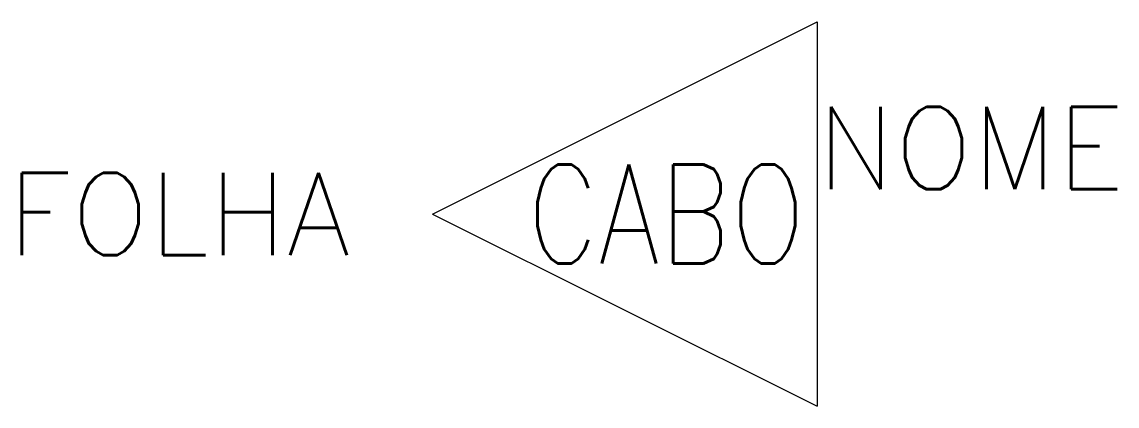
# Model space of a CAD drawing. Header units: millimetres. Extents: x 169.5 to 189.5, y 186.5 to 193.5.
import ezdxf
from ezdxf.enums import TextEntityAlignment as Align

# ---------------------------------------------------------------- set-up
doc = ezdxf.new("R2010")
doc.units = ezdxf.units.MM
doc.header["$MEASUREMENT"] = 0
doc.layers.get('0').update_dxf_attribs({"linetype": 'CONTINUOUS'})
doc.styles.add('ROMANS', font='romans')

msp = doc.modelspace()

# ---------------------------------------------------------------- linework, layer by layer
at = {"color": 7}
for p, q in [((177, 190), (184, 193.5)), ((184, 193.5), (184, 186.5)), ((177, 190), (184, 186.5))]:
    msp.add_line(p, q, dxfattribs=at)

# ---------------------------------------------------------------- texts
at = {"color": 7, "lineweight": -3, "style": 'ROMANS'}
msp.add_attdef('NOME', text='', height=1.5, dxfattribs=at).set_placement((184, 190), align=Align.BOTTOM_LEFT)
at = {"color": 7, "lineweight": -3, "style": 'ROMANS', "width": 0.8}
msp.add_attdef('CABO', text='', height=1.8, dxfattribs=at).set_placement((183.785, 190), align=Align.MIDDLE_RIGHT)
at = {"color": 7, "lineweight": -3, "style": 'ROMANS'}
msp.add_attdef('FOLHA', text='', height=1.5, dxfattribs=at).set_placement((175.5, 190), align=Align.MIDDLE_RIGHT)

doc.saveas('drawing.dxf')
